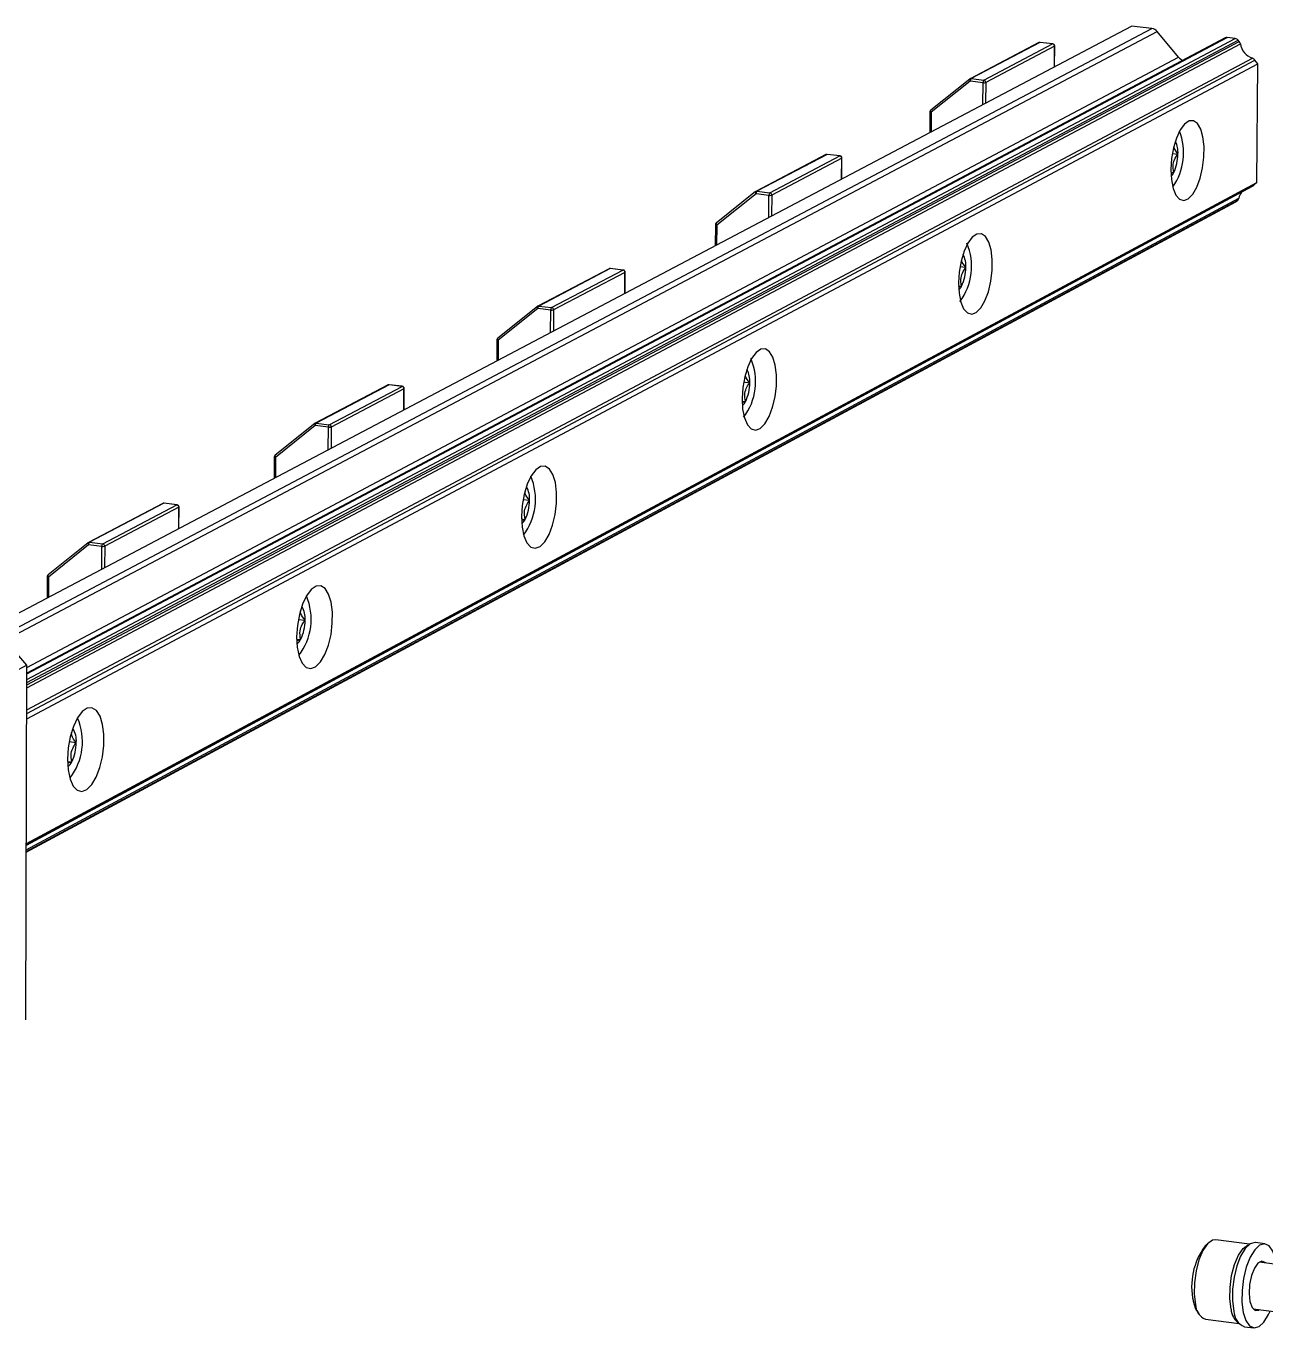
# Model space of a CAD drawing. Header units: millimetres. Extents: x 0 to 279, y 0 to 216.
# Drawn here: x 85.34 to 114.21, y 94.16 to 124.52 of the extents above; entities that cross this region are included whole.
import ezdxf

# ---------------------------------------------------------------- set-up
doc = ezdxf.new("R2010")
doc.units = ezdxf.units.MM

msp = doc.modelspace()

# ---------------------------------------------------------------- linework, layer by layer
at = {"color": 7, "linetype": 'Continuous', "lineweight": 25}
for p, q in [((83.637, 110.049), (111.081, 124.518)), ((111.557, 124.461), (111.081, 124.518)), ((113.265, 124.242), (85.354, 109.45)), ((112.181, 123.793), (111.682, 124.39)), ((113.502, 124.228), (113.312, 124.25)), ((113.594, 124.158), (113.565, 124.192)), ((85.354, 109.178), (113.594, 124.158)), ((108.927, 124.133), (107.325, 123.291)), ((108.95, 124.137), (107.349, 123.295)), ((107.646, 123.259), (109.247, 124.101)), ((109.291, 124.048), (107.69, 123.206)), ((109.247, 124.101), (108.95, 124.137)), ((109.252, 124.102), (108.956, 124.138)), ((109.291, 123.574), (109.295, 124.053)), ((85.351, 108.384), (114.029, 123.637)), ((85.352, 108.597), (113.899, 123.769)), ((85.352, 108.512), (113.958, 123.721)), ((114.029, 123.637), (113.958, 123.721)), ((114.002, 120.879), (114.029, 123.637)), ((107.318, 123.285), (106.407, 122.56)), ((107.349, 123.295), (107.646, 123.259)), ((107.328, 123.236), (106.417, 122.511)), ((107.625, 123.2), (107.328, 123.236)), ((106.389, 122.522), (106.385, 122.042)), ((103.968, 121.525), (102.336, 120.667)), ((103.992, 121.529), (102.36, 120.671)), ((102.659, 120.635), (104.29, 121.493)), ((104.29, 121.493), (103.992, 121.529)), ((104.296, 121.494), (103.997, 121.53)), ((112.036, 121.554), (112.165, 121.538)), ((112.165, 121.538), (112.07, 121.69)), ((104.335, 121.439), (102.704, 120.581)), ((104.336, 120.962), (104.339, 121.445)), ((85.343, 105.486), (114.002, 120.879)), ((112.002, 121.114), (112.067, 121.106)), ((113.93, 120.812), (114.002, 120.879)), ((85.343, 105.456), (113.93, 120.812)), ((85.343, 105.445), (113.903, 120.787)), ((102.329, 120.662), (101.412, 119.931)), ((102.339, 120.612), (101.422, 119.881)), ((102.638, 120.576), (102.339, 120.612)), ((102.36, 120.671), (102.659, 120.635)), ((85.342, 105.3), (113.558, 120.464)), ((85.342, 105.285), (113.512, 120.425)), ((113.529, 120.437), (113.558, 120.464)), ((101.394, 119.893), (101.39, 119.409)), ((98.916, 118.868), (97.253, 117.994)), ((98.939, 118.873), (97.277, 117.998)), ((97.578, 117.961), (99.24, 118.836)), ((99.285, 118.782), (97.623, 117.907)), ((99.24, 118.836), (98.939, 118.873)), ((99.246, 118.837), (98.945, 118.874)), ((99.287, 118.3), (99.29, 118.787)), ((107.089, 118.917), (107.225, 118.901)), ((107.054, 118.473), (107.126, 118.464)), ((97.245, 117.989), (96.323, 117.253)), ((97.255, 117.938), (96.333, 117.202)), ((97.556, 117.901), (97.255, 117.938)), ((97.277, 117.998), (97.578, 117.961)), ((96.304, 117.214), (96.301, 116.726)), ((93.767, 116.161), (92.072, 115.27)), ((93.791, 116.165), (92.096, 115.274)), ((92.4, 115.236), (94.094, 116.128)), ((94.139, 116.073), (92.445, 115.182)), ((94.094, 116.128), (93.791, 116.165)), ((94.1, 116.129), (93.797, 116.166)), ((94.142, 115.587), (94.144, 116.078)), ((102.049, 116.231), (102.192, 116.213)), ((102.013, 115.782), (102.092, 115.772)), ((92.064, 115.265), (91.136, 114.523)), ((92.074, 115.214), (91.146, 114.472)), ((92.378, 115.176), (92.074, 115.214)), ((92.096, 115.274), (92.4, 115.236)), ((91.117, 114.484), (91.115, 113.991)), ((88.519, 113.402), (86.792, 112.493)), ((88.543, 113.406), (86.816, 112.498)), ((87.122, 112.459), (88.848, 113.368)), ((88.894, 113.312), (87.168, 112.404)), ((88.848, 113.368), (88.543, 113.406)), ((88.854, 113.369), (88.549, 113.407)), ((88.897, 112.822), (88.899, 113.318)), ((96.913, 113.493), (97.063, 113.475)), ((96.876, 113.04), (96.961, 113.029)), ((86.783, 112.488), (85.85, 111.741)), ((86.793, 112.436), (85.859, 111.689)), ((87.099, 112.398), (86.793, 112.436)), ((86.816, 112.498), (87.122, 112.459)), ((85.83, 111.701), (85.829, 111.204)), ((91.677, 110.703), (91.835, 110.683)), ((91.639, 110.245), (91.732, 110.233)), ((85.355, 109.633), (85.037, 109.465)), ((85.355, 109.633), (85.171, 109.854)), ((85.331, 101.38), (85.355, 109.633)), ((86.538, 108.404), (86.534, 108.41)), ((86.34, 107.858), (86.505, 107.837)), ((86.301, 107.395), (86.4, 107.382)), ((86.354, 107.005), (86.36, 107.011)), ((113.835, 96.152), (113.048, 96.255)), ((112.879, 96.185), (112.799, 96.111)), ((114.189, 96.161), (113.969, 96.19)), ((117.806, 95.246), (114.057, 95.736)), ((112.602, 94.61), (112.66, 94.518)), ((113.914, 94.648), (117.664, 94.157)), ((112.806, 94.407), (113.593, 94.303)), ((113.713, 94.232), (113.932, 94.203))]:
    msp.add_line(p, q, dxfattribs=at)
at = {"color": 8, "linetype": 'Continuous', "lineweight": 25}
for p, q in [((84.133, 109.986), (111.557, 124.461)), ((84.354, 109.958), (111.682, 124.39)), ((85.354, 109.433), (113.312, 124.25)), ((85.354, 109.303), (113.502, 124.228)), ((85.354, 109.23), (113.565, 124.192)), ((85.353, 109.106), (113.62, 124.103)), ((109.287, 123.572), (109.291, 124.048)), ((85.355, 109.583), (112.181, 123.793)), ((107.621, 122.694), (107.625, 123.2)), ((107.69, 123.206), (107.686, 122.728)), ((106.417, 122.511), (106.414, 122.057)), ((104.331, 120.959), (104.335, 121.439)), ((102.634, 120.065), (102.638, 120.576)), ((102.704, 120.581), (102.701, 120.1)), ((85.342, 105.336), (113.585, 120.512)), ((85.342, 105.288), (113.529, 120.437)), ((101.422, 119.881), (101.419, 119.424)), ((99.282, 118.297), (99.285, 118.782)), ((97.553, 117.386), (97.556, 117.901)), ((97.623, 117.907), (97.62, 117.421)), ((96.333, 117.202), (96.33, 116.741)), ((94.137, 115.584), (94.139, 116.073)), ((92.376, 114.656), (92.378, 115.176)), ((92.445, 115.182), (92.443, 114.692)), ((91.146, 114.472), (91.144, 114.007)), ((88.892, 112.819), (88.894, 113.312)), ((87.098, 111.873), (87.099, 112.398)), ((87.168, 112.404), (87.166, 111.909)), ((85.859, 111.689), (85.858, 111.22))]:
    msp.add_line(p, q, dxfattribs=at)
at = {"color": 8, "linetype": 'Continuous', "lineweight": 25, "flags": 128}
for points in [[(108.956, 124.138), (108.954, 124.138), (108.95, 124.137)], [(109.252, 124.102), (109.251, 124.102), (109.247, 124.101)], [(109.291, 124.048), (109.294, 124.05), (109.295, 124.053), (109.295, 124.053)], [(107.318, 123.285), (107.316, 123.284), (107.314, 123.279), (107.313, 123.274), (107.313, 123.267), (107.315, 123.26), (107.318, 123.252), (107.323, 123.244), (107.328, 123.236)], [(106.389, 122.522), (106.389, 122.52), (106.392, 122.518), (106.396, 122.515), (106.402, 122.514), (106.409, 122.512), (106.417, 122.511)], [(106.407, 122.56), (106.406, 122.558), (106.403, 122.554), (106.402, 122.548), (106.403, 122.542), (106.405, 122.534), (106.408, 122.527), (106.412, 122.519), (106.417, 122.511)], [(103.997, 121.53), (103.996, 121.531), (103.992, 121.529)], [(104.296, 121.494), (104.294, 121.494), (104.29, 121.493)], [(104.335, 121.439), (104.338, 121.442), (104.339, 121.444), (104.339, 121.445)], [(102.329, 120.662), (102.327, 120.66), (102.324, 120.656), (102.324, 120.65), (102.324, 120.644), (102.326, 120.636), (102.329, 120.628), (102.333, 120.62), (102.339, 120.612)], [(101.412, 119.931), (101.411, 119.929), (101.408, 119.925), (101.407, 119.919), (101.408, 119.913), (101.41, 119.905), (101.413, 119.897), (101.417, 119.889), (101.422, 119.881)], [(101.394, 119.893), (101.394, 119.891), (101.397, 119.888), (101.401, 119.886), (101.407, 119.884), (101.414, 119.883), (101.422, 119.881)], [(98.945, 118.874), (98.943, 118.874), (98.939, 118.873)], [(99.246, 118.837), (99.244, 118.837), (99.24, 118.836)], [(99.285, 118.782), (99.288, 118.784), (99.29, 118.786), (99.29, 118.787)], [(97.245, 117.989), (97.243, 117.987), (97.241, 117.983), (97.24, 117.977), (97.24, 117.97), (97.242, 117.963), (97.245, 117.955), (97.25, 117.946), (97.255, 117.938)], [(96.304, 117.214), (96.305, 117.212), (96.307, 117.209), (96.311, 117.207), (96.317, 117.205), (96.324, 117.203), (96.333, 117.202)], [(96.323, 117.253), (96.321, 117.251), (96.319, 117.246), (96.318, 117.241), (96.318, 117.234), (96.32, 117.227), (96.323, 117.219), (96.328, 117.21), (96.333, 117.202)], [(93.797, 116.166), (93.795, 116.166), (93.791, 116.165)], [(94.1, 116.129), (94.098, 116.129), (94.094, 116.128)], [(94.139, 116.073), (94.142, 116.075), (94.144, 116.078), (94.144, 116.078)], [(92.064, 115.265), (92.062, 115.263), (92.06, 115.258), (92.059, 115.253), (92.059, 115.246), (92.061, 115.238), (92.064, 115.23), (92.069, 115.222), (92.074, 115.214)], [(91.117, 114.484), (91.118, 114.482), (91.12, 114.479), (91.124, 114.477), (91.13, 114.475), (91.138, 114.473), (91.146, 114.472)], [(91.136, 114.523), (91.134, 114.521), (91.132, 114.517), (91.131, 114.511), (91.131, 114.504), (91.133, 114.497), (91.136, 114.488), (91.141, 114.48), (91.146, 114.472)], [(88.549, 113.407), (88.547, 113.407), (88.543, 113.406)], [(88.854, 113.369), (88.853, 113.369), (88.848, 113.368)], [(86.783, 112.488), (86.782, 112.486), (86.779, 112.482), (86.778, 112.476), (86.779, 112.469), (86.78, 112.461), (86.783, 112.453), (86.788, 112.445), (86.793, 112.436)], [(85.85, 111.741), (85.848, 111.739), (85.845, 111.734), (85.844, 111.729), (85.845, 111.722), (85.846, 111.714), (85.85, 111.706), (85.854, 111.697), (85.859, 111.689)], [(85.83, 111.701), (85.831, 111.699), (85.833, 111.697), (85.838, 111.694), (85.843, 111.692), (85.851, 111.69), (85.859, 111.689)]]:
    msp.add_lwpolyline(points, dxfattribs=at)
at = {"color": 7, "linetype": 'Continuous', "lineweight": 25, "flags": 128}
for points in [[(112.001, 121.181), (112.013, 120.943), (112.053, 120.739), (112.118, 120.583), (112.203, 120.486), (112.302, 120.457), (112.407, 120.496), (112.511, 120.602), (112.605, 120.766), (112.684, 120.976), (112.741, 121.216), (112.771, 121.469), (112.774, 121.716), (112.748, 121.939), (112.695, 122.121), (112.619, 122.249), (112.527, 122.313), (112.424, 122.308), (112.319, 122.235), (112.218, 122.099), (112.131, 121.91), (112.062, 121.683), (112.018, 121.433), (112.001, 121.181)], [(107.054, 118.536), (107.067, 118.297), (107.108, 118.091), (107.174, 117.934), (107.261, 117.837), (107.361, 117.808), (107.469, 117.848), (107.574, 117.956), (107.67, 118.121), (107.75, 118.333), (107.808, 118.576), (107.839, 118.832), (107.841, 119.081), (107.814, 119.306), (107.76, 119.489), (107.683, 119.617), (107.588, 119.681), (107.483, 119.676), (107.376, 119.602), (107.274, 119.464), (107.185, 119.273), (107.115, 119.043), (107.071, 118.791), (107.054, 118.536)], [(102.013, 115.842), (102.026, 115.601), (102.068, 115.393), (102.136, 115.235), (102.225, 115.138), (102.327, 115.109), (102.437, 115.15), (102.544, 115.259), (102.642, 115.427), (102.723, 115.641), (102.782, 115.886), (102.813, 116.144), (102.815, 116.396), (102.787, 116.622), (102.731, 116.807), (102.653, 116.936), (102.556, 117), (102.449, 116.994), (102.34, 116.918), (102.236, 116.779), (102.145, 116.586), (102.075, 116.354), (102.03, 116.099), (102.013, 115.842)], [(96.876, 113.096), (96.889, 112.853), (96.933, 112.644), (97.002, 112.484), (97.092, 112.387), (97.197, 112.358), (97.308, 112.401), (97.418, 112.511), (97.518, 112.681), (97.6, 112.897), (97.659, 113.145), (97.691, 113.405), (97.692, 113.659), (97.664, 113.887), (97.607, 114.073), (97.527, 114.203), (97.428, 114.267), (97.319, 114.26), (97.208, 114.184), (97.102, 114.043), (97.01, 113.847), (96.938, 113.613), (96.892, 113.356), (96.876, 113.096)], [(91.639, 110.297), (91.653, 110.052), (91.698, 109.841), (91.769, 109.681), (91.861, 109.583), (91.968, 109.555), (92.081, 109.598), (92.193, 109.71), (92.295, 109.882), (92.378, 110.101), (92.439, 110.351), (92.47, 110.614), (92.471, 110.87), (92.442, 111.1), (92.384, 111.287), (92.302, 111.418), (92.201, 111.482), (92.09, 111.474), (91.976, 111.396), (91.869, 111.253), (91.775, 111.056), (91.702, 110.819), (91.656, 110.559), (91.639, 110.297)], [(86.3, 107.444), (86.315, 107.196), (86.361, 106.984), (86.434, 106.822), (86.528, 106.724), (86.637, 106.696), (86.753, 106.741), (86.866, 106.854), (86.97, 107.028), (87.055, 107.25), (87.116, 107.503), (87.148, 107.768), (87.149, 108.026), (87.119, 108.258), (87.059, 108.447), (86.975, 108.578), (86.872, 108.642), (86.759, 108.634), (86.643, 108.555), (86.533, 108.41), (86.438, 108.21), (86.364, 107.97), (86.317, 107.708), (86.3, 107.444)], [(113.048, 96.255), (112.97, 96.245), (112.855, 96.162), (112.747, 96.005), (112.654, 95.788), (112.586, 95.53), (112.548, 95.255), (112.544, 94.986), (112.574, 94.748)], [(113.404, 94.639), (113.374, 94.877), (113.378, 95.146), (113.416, 95.422), (113.484, 95.679), (113.576, 95.896), (113.684, 96.053), (113.799, 96.137), (113.8, 96.137)], [(113.969, 96.19), (113.962, 96.191), (113.848, 96.16), (113.733, 96.053), (113.626, 95.878), (113.538, 95.648), (113.473, 95.383), (113.439, 95.104), (113.437, 94.834), (113.468, 94.594)], [(114.453, 95.684), (114.434, 95.799), (114.373, 95.988), (114.287, 96.113), (114.182, 96.162), (114.068, 96.132), (113.953, 96.024), (113.846, 95.849), (113.758, 95.619), (113.693, 95.354), (113.659, 95.075), (113.657, 94.805), (113.688, 94.565), (113.688, 94.565)], [(114.208, 95.716), (114.197, 95.727), (114.117, 95.759), (114.029, 95.713), (113.945, 95.596), (113.877, 95.422), (113.834, 95.216), (113.821, 95.006), (113.841, 94.819)], [(112.602, 94.61), (112.583, 94.643), (112.525, 94.818)], [(113.841, 94.819), (113.891, 94.681), (113.963, 94.612), (114.049, 94.619), (114.065, 94.629)], [(113.688, 94.565), (113.749, 94.376), (113.835, 94.251), (113.94, 94.203), (114.054, 94.233), (114.169, 94.341), (114.275, 94.516), (114.311, 94.596)]]:
    msp.add_lwpolyline(points, dxfattribs=at)
at = {"color": 7, "linetype": 'Continuous', "lineweight": 25}
for centre, radius, start, end in [((111.53, 124.266), 0.197, 39.0388, 82.1562), ((113.302, 124.171), 0.0796, 82.7672, 117.6574), ((113.488, 124.13), 0.0985, 39.0519, 82.1638), ((108.95, 124.089), 0.0492, 83.1494, 117.7359), ((109.238, 124.049), 0.0529, 359.0377, 80.6909), ((109.246, 124.054), 0.0492, 359.5077, 83.1469), ((113.511, 124.084), 0.11, 9.8845, 41.575), ((114.043, 124.173), 0.429, 189.3602, 250.3895), ((112.335, 123.919), 0.199, 219.1657, 256.819), ((113.868, 123.67), 0.104, 29.2609, 72.7135), ((107.348, 123.247), 0.0493, 117.7365, 128.5504), ((107.402, 123.243), 0.0742, 135.4924, 185.1367), ((107.699, 123.207), 0.0742, 135.5123, 185.1315), ((107.646, 123.337), 0.139, 261.0537, 288.4378), ((107.637, 123.207), 0.0531, 359.0577, 80.6544), ((106.438, 122.521), 0.0493, 128.5518, 179.5497), ((110.891, 121.569), 1.405, 325.5352, 20.8393), ((111.619, 121.582), 0.548, 355.414, 26.9761), ((103.991, 121.481), 0.0496, 83.08, 117.7355), ((104.281, 121.44), 0.0535, 359.0997, 80.5777), ((104.29, 121.445), 0.0497, 359.5781, 83.08), ((111.181, 121.533), 0.983, 334.2354, 0.292), ((111.761, 121.262), 0.344, 317.3545, 332.9701), ((102.36, 120.623), 0.0498, 117.7364, 128.5788), ((102.413, 120.619), 0.0747, 135.2776, 185.1606), ((102.712, 120.582), 0.0747, 135.2975, 185.1554), ((102.66, 120.713), 0.139, 261.0223, 288.5522), ((102.65, 120.582), 0.0536, 359.1201, 80.5404), ((113.929, 120.445), 0.35, 144.8442, 169.0156), ((113.866, 120.856), 0.0784, 298.3627, 325.5718), ((113.476, 120.493), 0.0771, 298.2704, 313.0507), ((113.502, 120.528), 0.0847, 311.4722, 349.3613), ((101.443, 119.892), 0.0497, 128.5794, 179.6175), ((106.002, 118.924), 1.358, 322.8124, 23.265), ((106.687, 118.945), 0.539, 355.2902, 28.1066), ((98.939, 118.824), 0.0501, 83.0091, 117.7351), ((99.231, 118.782), 0.0541, 359.1629, 80.4623), ((99.24, 118.787), 0.0501, 359.65, 83.0121), ((106.239, 118.895), 0.986, 334.0872, 0.3449), ((106.822, 118.619), 0.341, 315.791, 332.9544), ((97.276, 117.95), 0.0502, 117.7364, 128.6078), ((97.33, 117.945), 0.0752, 135.0604, 185.184), ((97.631, 117.908), 0.0752, 135.0804, 185.1788), ((97.578, 118.04), 0.14, 260.9907, 288.668), ((97.569, 117.908), 0.0542, 359.1837, 80.4242), ((96.354, 117.213), 0.0502, 128.6075, 179.6863), ((100.965, 116.236), 1.364, 322.6631, 23.2708), ((101.663, 116.258), 0.531, 355.1614, 29.2714), ((93.79, 116.116), 0.0506, 82.9366, 117.7348), ((94.084, 116.074), 0.0547, 359.2274, 80.3445), ((94.093, 116.079), 0.0506, 359.7234, 82.943), ((101.204, 116.206), 0.988, 333.9365, 0.3985), ((101.791, 115.926), 0.338, 314.1966, 332.9383), ((92.096, 115.225), 0.0507, 117.7363, 128.6376), ((92.149, 115.221), 0.0757, 134.8408, 185.2069), ((92.453, 115.183), 0.0758, 134.8609, 185.2017), ((92.4, 115.315), 0.141, 260.959, 288.7852), ((92.391, 115.182), 0.0549, 359.2487, 80.3057), ((91.168, 114.483), 0.0507, 128.6359, 179.7563), ((95.833, 113.497), 1.37, 322.5135, 23.2708), ((96.542, 113.52), 0.523, 355.0274, 30.4717), ((88.543, 113.356), 0.0511, 82.8626, 117.7346), ((88.839, 113.313), 0.0553, 359.2933, 80.2243), ((88.848, 113.318), 0.0511, 359.7985, 82.8729), ((96.072, 113.467), 0.991, 333.7835, 0.4529), ((96.663, 113.182), 0.335, 312.5716, 332.9214), ((86.815, 112.448), 0.0512, 117.7363, 128.6681), ((86.869, 112.443), 0.0762, 134.6187, 185.2292), ((87.175, 112.405), 0.0763, 134.6389, 185.224), ((87.122, 112.538), 0.142, 260.9272, 288.9039), ((87.112, 112.404), 0.0555, 359.3151, 80.1847), ((85.882, 111.701), 0.0512, 128.6649, 179.8275), ((90.601, 110.704), 1.376, 322.3636, 23.2646), ((91.322, 110.729), 0.515, 354.8884, 31.7086), ((90.842, 110.674), 0.993, 333.6279, 0.508), ((91.45, 110.373), 0.314, 310.2734, 333.5468), ((85.267, 107.858), 1.383, 322.2134, 23.2519), ((86.001, 107.883), 0.507, 354.7444, 32.9831), ((85.509, 107.827), 0.996, 333.4698, 0.5638), ((86.121, 107.521), 0.312, 308.5456, 333.5713), ((114.057, 95.169), 1.572, 143.1864, 192.8966), ((112.945, 94.75), 0.371, 180.3187, 247.9784), ((113.816, 94.658), 0.413, 182.5335, 237.6715), ((113.867, 94.6), 0.399, 180.9085, 247.2822)]:
    msp.add_arc(centre, radius, start, end, dxfattribs=at)
at = {"color": 8, "linetype": 'Continuous', "lineweight": 25}
for centre, radius, start, end in [((108.945, 124.097), 0.0397, 82.7794, 117.4464), ((107.344, 123.255), 0.0395, 82.651, 117.5468), ((103.986, 121.49), 0.0399, 82.7007, 117.4384), ((102.355, 120.632), 0.0397, 82.5689, 117.5416), ((98.934, 118.833), 0.0401, 82.6201, 117.4302), ((97.271, 117.959), 0.0399, 82.4849, 117.5361), ((93.785, 116.125), 0.0403, 82.5377, 117.4218), ((92.091, 115.234), 0.0401, 82.3989, 117.5306), ((88.538, 113.366), 0.0405, 82.4533, 117.4131), ((88.892, 113.319), 0.00684, 284.8095, 351.2392), ((86.81, 112.458), 0.0403, 82.3109, 117.5248)]:
    msp.add_arc(centre, radius, start, end, dxfattribs=at)
at = {"color": 7, "linetype": 'Continuous', "lineweight": 25}
for points, knots in [([(112.067, 121.106), (112.056, 121.171), (112.038, 121.282), (112.092, 121.434), (112.142, 121.506), (112.165, 121.538)], [0, 0, 0, 0, 0.439122, 0.751371, 1, 1, 1, 1]), ([(112.008, 121.093), (112.01, 121.094), (112.025, 121.099), (112.047, 121.103), (112.067, 121.106)], [0, 0, 0, 0, 0.070911, 1, 1, 1, 1]), ([(107.225, 118.901), (107.182, 118.952), (107.134, 119.009), (107.128, 119.063), (107.127, 119.068)], [0, 0, 0, 0, 0.910847, 1, 1, 1, 1]), ([(107.126, 118.464), (107.115, 118.53), (107.097, 118.642), (107.151, 118.795), (107.202, 118.868), (107.225, 118.901)], [0, 0, 0, 0, 0.439122, 0.751371, 1, 1, 1, 1]), ([(107.061, 118.449), (107.064, 118.45), (107.081, 118.456), (107.106, 118.461), (107.126, 118.464)], [0, 0, 0, 0, 0.1675224, 1, 1, 1, 1]), ([(102.192, 116.213), (102.149, 116.265), (102.098, 116.327), (102.092, 116.387), (102.091, 116.397)], [0, 0, 0, 0, 0.836476, 1, 1, 1, 1]), ([(102.092, 115.772), (102.081, 115.839), (102.063, 115.952), (102.118, 116.107), (102.169, 116.181), (102.192, 116.213)], [0, 0, 0, 0, 0.439122, 0.751371, 1, 1, 1, 1]), ([(102.02, 115.755), (102.025, 115.757), (102.044, 115.764), (102.071, 115.769), (102.092, 115.772)], [0, 0, 0, 0, 0.246464, 1, 1, 1, 1]), ([(97.063, 113.475), (97.02, 113.527), (96.965, 113.594), (96.959, 113.659), (96.958, 113.674)], [0, 0, 0, 0, 0.773843, 1, 1, 1, 1]), ([(96.961, 113.029), (96.95, 113.096), (96.932, 113.21), (96.988, 113.367), (97.04, 113.441), (97.063, 113.475)], [0, 0, 0, 0, 0.439122, 0.751371, 1, 1, 1, 1]), ([(96.883, 113.01), (96.89, 113.012), (96.911, 113.02), (96.94, 113.025), (96.961, 113.029)], [0, 0, 0, 0, 0.312176, 1, 1, 1, 1]), ([(91.835, 110.683), (91.792, 110.736), (91.734, 110.809), (91.727, 110.879), (91.726, 110.898)], [0, 0, 0, 0, 0.720373, 1, 1, 1, 1]), ([(91.732, 110.233), (91.721, 110.301), (91.703, 110.416), (91.759, 110.574), (91.812, 110.65), (91.835, 110.683)], [0, 0, 0, 0, 0.439122, 0.751371, 1, 1, 1, 1]), ([(91.647, 110.211), (91.655, 110.214), (91.678, 110.223), (91.711, 110.229), (91.732, 110.233)], [0, 0, 0, 0, 0.367729, 1, 1, 1, 1]), ([(86.4, 107.382), (86.39, 107.451), (86.372, 107.568), (86.429, 107.727), (86.482, 107.803), (86.505, 107.837)], [0, 0, 0, 0, 0.439122, 0.751371, 1, 1, 1, 1]), ([(86.505, 107.837), (86.463, 107.89), (86.4, 107.969), (86.394, 108.044), (86.392, 108.069)], [0, 0, 0, 0, 0.674192, 1, 1, 1, 1]), ([(86.308, 107.358), (86.319, 107.362), (86.344, 107.371), (86.379, 107.378), (86.4, 107.382)], [0, 0, 0, 0, 0.415308, 1, 1, 1, 1])]:
    msp.add_open_spline(points, degree=3, knots=knots, dxfattribs=at)

doc.saveas('drawing.dxf')
